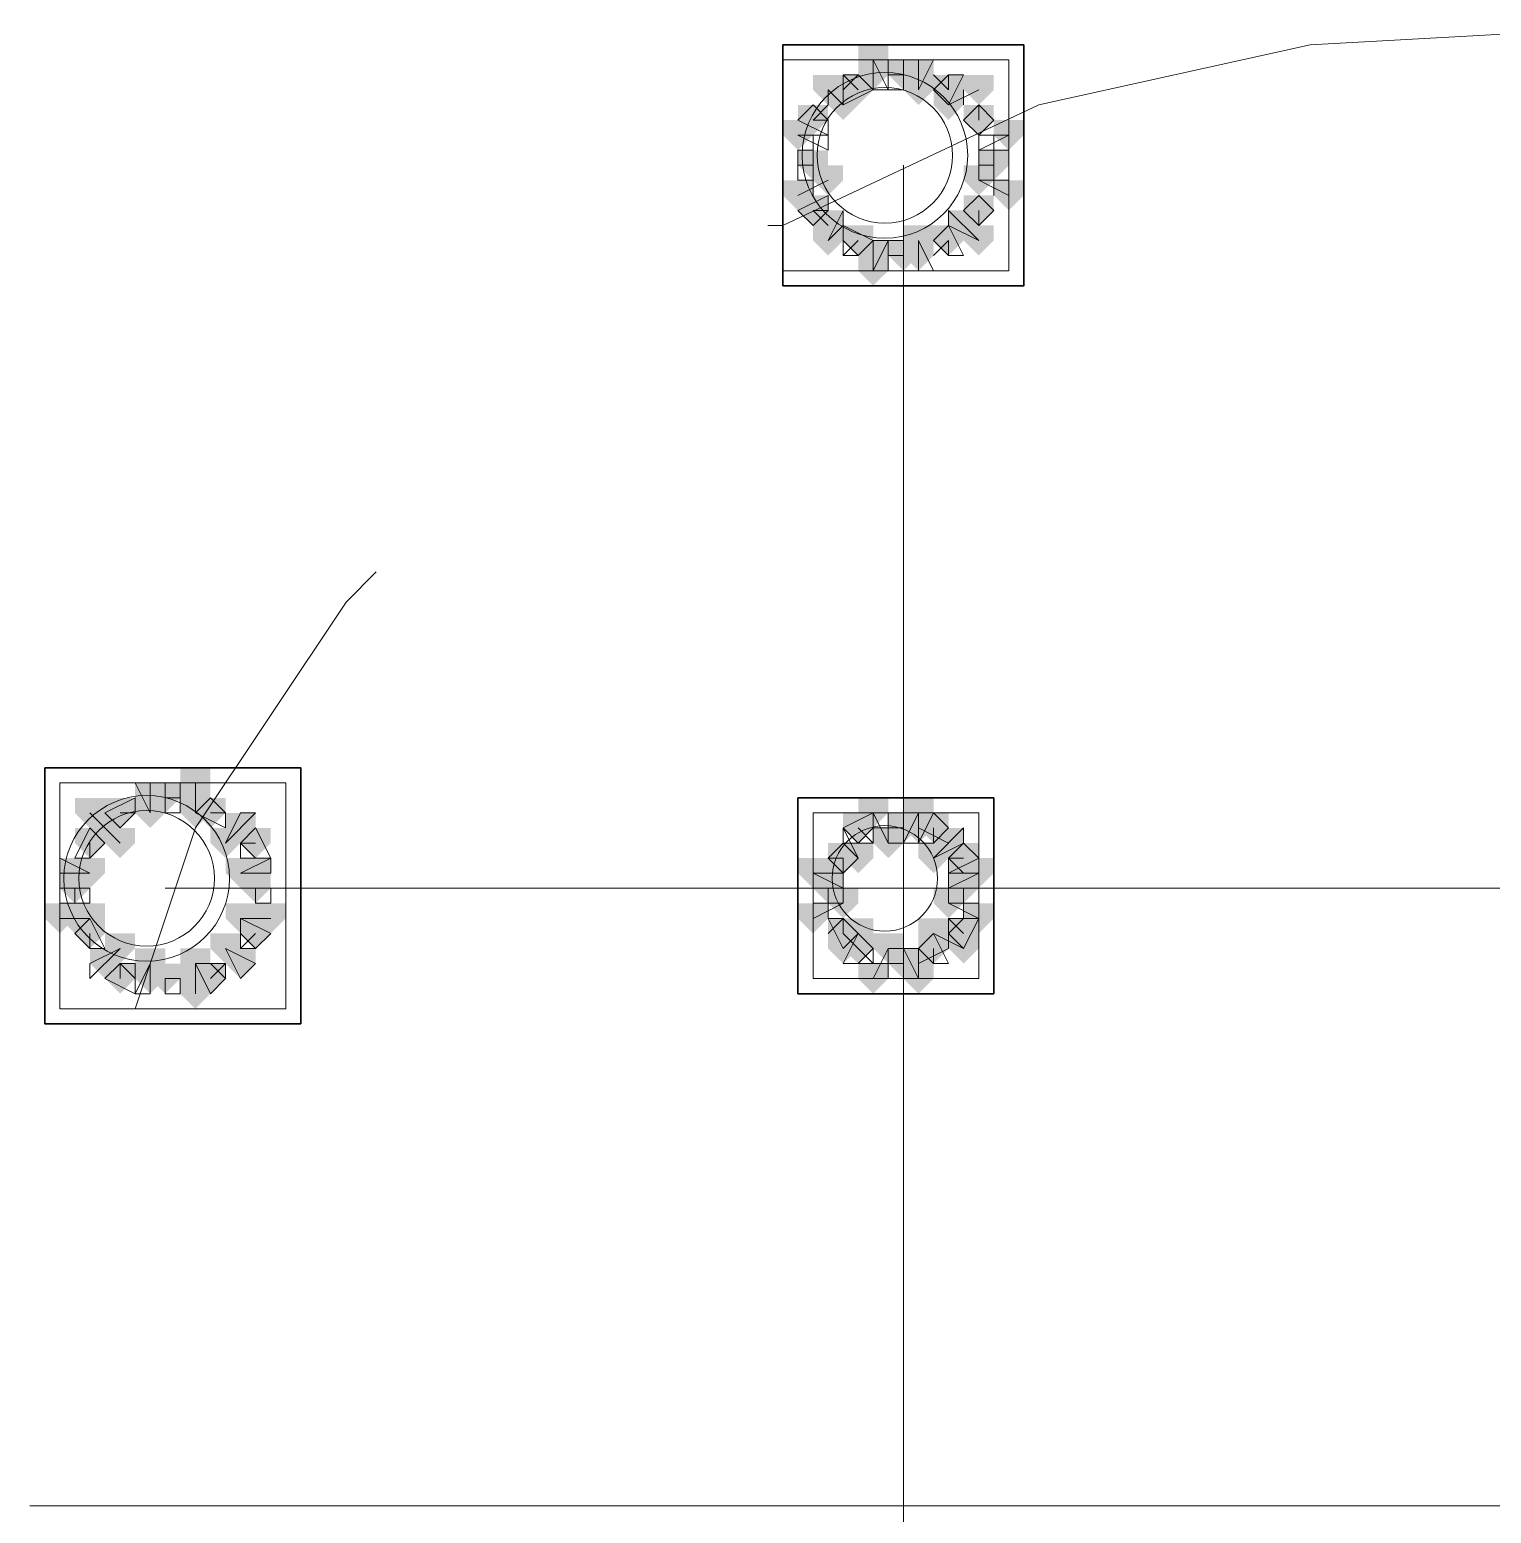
# Model space of a CAD drawing. Header units: millimetres. Extents: x 2315 to 4619, y 1334 to 1897.
# Drawn here: x 3522.01 to 3527.93, y 1541.67 to 1547.68 of the extents above; entities that cross this region are included whole.
import ezdxf

# ---------------------------------------------------------------- set-up
doc = ezdxf.new("R2010")
doc.units = ezdxf.units.MM
for name, color, linetype, true_color in [('PDF_10', 7, 'Continuous', 0x00b85c), ('PDF_AXIS', 7, 'Continuous', 0x00b85c), ('PDF_柱构件', 7, 'Continuous', 0x00b85c), ('PDF_转运站初步方案', 7, 'Continuous', 0x00b85c)]:
    doc.layers.add(name, color=color, linetype=linetype, true_color=true_color)
doc.layers.add('PDF_中心线层', color=1, linetype='Continuous')
doc.layers.add('PDF_粗实线层', color=7, linetype='Continuous')

msp = doc.modelspace()

# ---------------------------------------------------------------- hatches: boundary and pattern name
at = {"layer": 'PDF_10', "transparency": 33554559}
for points in [[(3525.5509, 1547.5601), (3525.4899, 1547.5601), (3525.4899, 1547.499), (3525.5509, 1547.4379), (3525.612, 1547.499), (3525.612, 1547.5601)], [(3525.5509, 1547.5601), (3525.4899, 1547.5601), (3525.4899, 1547.499), (3525.5509, 1547.4379), (3525.612, 1547.499), (3525.612, 1547.5601)], [(3525.3677, 1547.499), (3525.3066, 1547.499), (3525.3066, 1547.4379), (3525.3677, 1547.3768), (3525.4288, 1547.4379), (3525.4288, 1547.499)], [(3525.3677, 1547.499), (3525.3066, 1547.499), (3525.3066, 1547.4379), (3525.3677, 1547.3768), (3525.4288, 1547.4379), (3525.4288, 1547.499)], [(3525.7342, 1547.499), (3525.6731, 1547.499), (3525.6731, 1547.4379), (3525.7342, 1547.3768), (3525.7953, 1547.4379), (3525.7953, 1547.499)], [(3525.7342, 1547.499), (3525.6731, 1547.499), (3525.6731, 1547.4379), (3525.7342, 1547.3768), (3525.7953, 1547.4379), (3525.7953, 1547.499)], [(3525.1845, 1547.3768), (3525.1234, 1547.3768), (3525.1234, 1547.3157), (3525.1845, 1547.2547), (3525.2455, 1547.3157), (3525.2455, 1547.3768)], [(3525.1845, 1547.3768), (3525.1234, 1547.3768), (3525.1234, 1547.3157), (3525.1845, 1547.2547), (3525.2455, 1547.3157), (3525.2455, 1547.3768)], [(3525.8563, 1547.3768), (3525.7953, 1547.3768), (3525.7953, 1547.3157), (3525.8563, 1547.2547), (3525.9174, 1547.3157), (3525.9174, 1547.3768)], [(3525.8563, 1547.3768), (3525.7953, 1547.3768), (3525.7953, 1547.3157), (3525.8563, 1547.2547), (3525.9174, 1547.3157), (3525.9174, 1547.3768)], [(3525.8563, 1547.3768), (3525.7953, 1547.3768), (3525.7953, 1547.3157), (3525.8563, 1547.2547), (3525.9174, 1547.3157), (3525.9174, 1547.3768)], [(3525.1845, 1547.1936), (3525.1234, 1547.1936), (3525.1234, 1547.1325), (3525.1845, 1547.0714), (3525.2455, 1547.1325), (3525.2455, 1547.1936)], [(3525.1845, 1547.1936), (3525.1234, 1547.1936), (3525.1234, 1547.1325), (3525.1845, 1547.0714), (3525.2455, 1547.1325), (3525.2455, 1547.1936)], [(3525.9174, 1547.1936), (3525.8563, 1547.1936), (3525.8563, 1547.1325), (3525.9174, 1547.0714), (3525.9785, 1547.1325), (3525.9785, 1547.1936)], [(3525.9174, 1547.1936), (3525.8563, 1547.1936), (3525.8563, 1547.1325), (3525.9174, 1547.0714), (3525.9785, 1547.1325), (3525.9785, 1547.1936)], [(3525.1845, 1547.0103), (3525.1234, 1547.0103), (3525.1234, 1546.9493), (3525.1845, 1546.8882), (3525.2455, 1546.9493), (3525.2455, 1547.0103)], [(3525.1845, 1547.0103), (3525.1234, 1547.0103), (3525.1234, 1546.9493), (3525.1845, 1546.8882), (3525.2455, 1546.9493), (3525.2455, 1547.0103)], [(3525.8563, 1547.0103), (3525.7953, 1547.0103), (3525.7953, 1546.9493), (3525.8563, 1546.8882), (3525.9174, 1546.9493), (3525.9174, 1547.0103)], [(3525.8563, 1547.0103), (3525.7953, 1547.0103), (3525.7953, 1546.9493), (3525.8563, 1546.8882), (3525.9174, 1546.9493), (3525.9174, 1547.0103)], [(3525.8563, 1547.0103), (3525.7953, 1547.0103), (3525.7953, 1546.9493), (3525.8563, 1546.8882), (3525.9174, 1546.9493), (3525.9174, 1547.0103)], [(3525.3677, 1546.8882), (3525.3066, 1546.8882), (3525.3066, 1546.8271), (3525.3677, 1546.766), (3525.4288, 1546.8271), (3525.4288, 1546.8882)], [(3525.3677, 1546.8882), (3525.3066, 1546.8882), (3525.3066, 1546.8271), (3525.3677, 1546.766), (3525.4288, 1546.8271), (3525.4288, 1546.8882)], [(3525.7342, 1546.8882), (3525.6731, 1546.8882), (3525.6731, 1546.8271), (3525.7342, 1546.766), (3525.7953, 1546.8271), (3525.7953, 1546.8882)], [(3525.7342, 1546.8882), (3525.6731, 1546.8882), (3525.6731, 1546.8271), (3525.7342, 1546.766), (3525.7953, 1546.8271), (3525.7953, 1546.8882)], [(3525.5509, 1546.8271), (3525.4899, 1546.8271), (3525.4899, 1546.766), (3525.5509, 1546.7049), (3525.612, 1546.766), (3525.612, 1546.8271)], [(3525.5509, 1546.8271), (3525.4899, 1546.8271), (3525.4899, 1546.766), (3525.5509, 1546.7049), (3525.612, 1546.766), (3525.612, 1546.8271)], [(3522.558, 1544.6282), (3522.4969, 1544.6282), (3522.4969, 1544.5671), (3522.558, 1544.506), (3522.619, 1544.5671), (3522.619, 1544.6282)], [(3522.558, 1544.6282), (3522.4969, 1544.6282), (3522.4969, 1544.5671), (3522.558, 1544.506), (3522.619, 1544.5671), (3522.619, 1544.6282)], [(3522.3747, 1544.5671), (3522.3136, 1544.5671), (3522.3136, 1544.506), (3522.3747, 1544.4449), (3522.4358, 1544.506), (3522.4358, 1544.5671)], [(3522.3747, 1544.5671), (3522.3136, 1544.5671), (3522.3136, 1544.506), (3522.3747, 1544.4449), (3522.4358, 1544.506), (3522.4358, 1544.5671)], [(3522.3747, 1544.5671), (3522.3136, 1544.5671), (3522.3136, 1544.506), (3522.3747, 1544.4449), (3522.4358, 1544.506), (3522.4358, 1544.5671)], [(3522.7412, 1544.5671), (3522.6801, 1544.5671), (3522.6801, 1544.506), (3522.7412, 1544.4449), (3522.8023, 1544.506), (3522.8023, 1544.5671)], [(3522.7412, 1544.5671), (3522.6801, 1544.5671), (3522.6801, 1544.506), (3522.7412, 1544.4449), (3522.8023, 1544.506), (3522.8023, 1544.5671)], [(3525.3677, 1544.506), (3525.3066, 1544.506), (3525.3066, 1544.4449), (3525.3677, 1544.3839), (3525.4288, 1544.4449), (3525.4288, 1544.506)], [(3525.3677, 1544.506), (3525.3066, 1544.506), (3525.3066, 1544.4449), (3525.3677, 1544.3839), (3525.4288, 1544.4449), (3525.4288, 1544.506)], [(3525.5509, 1544.506), (3525.4899, 1544.506), (3525.4899, 1544.4449), (3525.5509, 1544.3839), (3525.612, 1544.4449), (3525.612, 1544.506)], [(3525.5509, 1544.506), (3525.4899, 1544.506), (3525.4899, 1544.4449), (3525.5509, 1544.3839), (3525.612, 1544.4449), (3525.612, 1544.506)], [(3525.6731, 1544.506), (3525.612, 1544.506), (3525.612, 1544.4449), (3525.6731, 1544.3839), (3525.7342, 1544.4449), (3525.7342, 1544.506)], [(3525.6731, 1544.506), (3525.612, 1544.506), (3525.612, 1544.4449), (3525.6731, 1544.3839), (3525.7342, 1544.4449), (3525.7342, 1544.506)], [(3522.2526, 1544.4449), (3522.1915, 1544.4449), (3522.1915, 1544.3839), (3522.2526, 1544.3228), (3522.3136, 1544.3839), (3522.3136, 1544.4449)], [(3522.2526, 1544.4449), (3522.1915, 1544.4449), (3522.1915, 1544.3839), (3522.2526, 1544.3228), (3522.3136, 1544.3839), (3522.3136, 1544.4449)], [(3522.2526, 1544.4449), (3522.1915, 1544.4449), (3522.1915, 1544.3839), (3522.2526, 1544.3228), (3522.3136, 1544.3839), (3522.3136, 1544.4449)], [(3522.9245, 1544.4449), (3522.8634, 1544.4449), (3522.8634, 1544.3839), (3522.9245, 1544.3228), (3522.9855, 1544.3839), (3522.9855, 1544.4449)], [(3522.9245, 1544.4449), (3522.8634, 1544.4449), (3522.8634, 1544.3839), (3522.9245, 1544.3228), (3522.9855, 1544.3839), (3522.9855, 1544.4449)], [(3525.3066, 1544.3839), (3525.2455, 1544.3839), (3525.2455, 1544.3228), (3525.3066, 1544.2617), (3525.3677, 1544.3228), (3525.3677, 1544.3839)], [(3525.3066, 1544.3839), (3525.2455, 1544.3839), (3525.2455, 1544.3228), (3525.3066, 1544.2617), (3525.3677, 1544.3228), (3525.3677, 1544.3839)], [(3525.7953, 1544.3839), (3525.7342, 1544.3839), (3525.7342, 1544.3228), (3525.7953, 1544.2617), (3525.8563, 1544.3228), (3525.8563, 1544.3839)], [(3525.7953, 1544.3839), (3525.7342, 1544.3839), (3525.7342, 1544.3228), (3525.7953, 1544.2617), (3525.8563, 1544.3228), (3525.8563, 1544.3839)], [(3522.1915, 1544.2617), (3522.1304, 1544.2617), (3522.1304, 1544.2006), (3522.1915, 1544.1395), (3522.2526, 1544.2006), (3522.2526, 1544.2617)], [(3522.1915, 1544.2617), (3522.1304, 1544.2617), (3522.1304, 1544.2006), (3522.1915, 1544.1395), (3522.2526, 1544.2006), (3522.2526, 1544.2617)], [(3522.9245, 1544.2617), (3522.8634, 1544.2617), (3522.8634, 1544.2006), (3522.9245, 1544.1395), (3522.9855, 1544.2006), (3522.9855, 1544.2617)], [(3522.9245, 1544.2617), (3522.8634, 1544.2617), (3522.8634, 1544.2006), (3522.9245, 1544.1395), (3522.9855, 1544.2006), (3522.9855, 1544.2617)], [(3525.2455, 1544.2617), (3525.1845, 1544.2617), (3525.1845, 1544.2006), (3525.2455, 1544.1395), (3525.3066, 1544.2006), (3525.3066, 1544.2617)], [(3525.2455, 1544.2617), (3525.1845, 1544.2617), (3525.1845, 1544.2006), (3525.2455, 1544.1395), (3525.3066, 1544.2006), (3525.3066, 1544.2617)], [(3525.7953, 1544.2617), (3525.7342, 1544.2617), (3525.7342, 1544.2006), (3525.7953, 1544.1395), (3525.8563, 1544.2006), (3525.8563, 1544.2617)], [(3525.7953, 1544.2617), (3525.7342, 1544.2617), (3525.7342, 1544.2006), (3525.7953, 1544.1395), (3525.8563, 1544.2006), (3525.8563, 1544.2617)], [(3522.2526, 1544.0784), (3522.1915, 1544.0784), (3522.1915, 1544.0174), (3522.2526, 1543.9563), (3522.3136, 1544.0174), (3522.3136, 1544.0784)], [(3522.2526, 1544.0784), (3522.1915, 1544.0784), (3522.1915, 1544.0174), (3522.2526, 1543.9563), (3522.3136, 1544.0174), (3522.3136, 1544.0784)], [(3522.9245, 1544.0784), (3522.8634, 1544.0784), (3522.8634, 1544.0174), (3522.9245, 1543.9563), (3522.9855, 1544.0174), (3522.9855, 1544.0784)], [(3522.9245, 1544.0784), (3522.8634, 1544.0784), (3522.8634, 1544.0174), (3522.9245, 1543.9563), (3522.9855, 1544.0174), (3522.9855, 1544.0784)], [(3525.3066, 1544.0784), (3525.2455, 1544.0784), (3525.2455, 1544.0174), (3525.3066, 1543.9563), (3525.3677, 1544.0174), (3525.3677, 1544.0784)], [(3525.3066, 1544.0784), (3525.2455, 1544.0784), (3525.2455, 1544.0174), (3525.3066, 1543.9563), (3525.3677, 1544.0174), (3525.3677, 1544.0784)], [(3525.7953, 1544.0784), (3525.7342, 1544.0784), (3525.7342, 1544.0174), (3525.7953, 1543.9563), (3525.8563, 1544.0174), (3525.8563, 1544.0784)], [(3525.7953, 1544.0784), (3525.7342, 1544.0784), (3525.7342, 1544.0174), (3525.7953, 1543.9563), (3525.8563, 1544.0174), (3525.8563, 1544.0784)], [(3525.3677, 1544.0174), (3525.3066, 1544.0174), (3525.3066, 1543.9563), (3525.3677, 1543.8952), (3525.4288, 1543.9563), (3525.4288, 1544.0174)], [(3525.3677, 1544.0174), (3525.3066, 1544.0174), (3525.3066, 1543.9563), (3525.3677, 1543.8952), (3525.4288, 1543.9563), (3525.4288, 1544.0174)], [(3525.6731, 1544.0174), (3525.612, 1544.0174), (3525.612, 1543.9563), (3525.6731, 1543.8952), (3525.7342, 1543.9563), (3525.7342, 1544.0174)], [(3525.6731, 1544.0174), (3525.612, 1544.0174), (3525.612, 1543.9563), (3525.6731, 1543.8952), (3525.7342, 1543.9563), (3525.7342, 1544.0174)], [(3525.5509, 1543.9563), (3525.4899, 1543.9563), (3525.4899, 1543.8952), (3525.5509, 1543.8341), (3525.612, 1543.8952), (3525.612, 1543.9563)], [(3525.5509, 1543.9563), (3525.4899, 1543.9563), (3525.4899, 1543.8952), (3525.5509, 1543.8341), (3525.612, 1543.8952), (3525.612, 1543.9563)], [(3522.3747, 1543.8952), (3522.3136, 1543.8952), (3522.3136, 1543.8341), (3522.3747, 1543.773), (3522.4358, 1543.8341), (3522.4358, 1543.8952)], [(3522.3747, 1543.8952), (3522.3136, 1543.8952), (3522.3136, 1543.8341), (3522.3747, 1543.773), (3522.4358, 1543.8341), (3522.4358, 1543.8952)], [(3522.558, 1543.8952), (3522.4969, 1543.8952), (3522.4969, 1543.8341), (3522.558, 1543.773), (3522.619, 1543.8341), (3522.619, 1543.8952)], [(3522.558, 1543.8952), (3522.4969, 1543.8952), (3522.4969, 1543.8341), (3522.558, 1543.773), (3522.619, 1543.8341), (3522.619, 1543.8952)], [(3522.7412, 1543.8952), (3522.6801, 1543.8952), (3522.6801, 1543.8341), (3522.7412, 1543.773), (3522.8023, 1543.8341), (3522.8023, 1543.8952)], [(3522.7412, 1543.8952), (3522.6801, 1543.8952), (3522.6801, 1543.8341), (3522.7412, 1543.773), (3522.8023, 1543.8341), (3522.8023, 1543.8952)]]:
    msp.add_hatch(color=256, dxfattribs=at).paths.add_polyline_path(points)
at = {"layer": 'PDF_柱构件', "transparency": 33554559}
for points in [[(3525.4288, 1547.6211), (3525.3677, 1547.6211), (3525.3677, 1547.5601), (3525.4288, 1547.499), (3525.4899, 1547.5601), (3525.4899, 1547.6211)], [(3525.4288, 1547.5601), (3525.3677, 1547.5601), (3525.3677, 1547.499), (3525.4288, 1547.4379), (3525.4899, 1547.499), (3525.4899, 1547.5601)], [(3525.612, 1547.5601), (3525.5509, 1547.5601), (3525.5509, 1547.499), (3525.612, 1547.4379), (3525.6731, 1547.499), (3525.6731, 1547.5601)], [(3525.2455, 1547.499), (3525.1845, 1547.499), (3525.1845, 1547.4379), (3525.2455, 1547.3768), (3525.3066, 1547.4379), (3525.3066, 1547.499)], [(3525.612, 1547.499), (3525.5509, 1547.499), (3525.5509, 1547.4379), (3525.612, 1547.3768), (3525.6731, 1547.4379), (3525.6731, 1547.499)], [(3525.8563, 1547.499), (3525.7953, 1547.499), (3525.7953, 1547.4379), (3525.8563, 1547.3768), (3525.9174, 1547.4379), (3525.9174, 1547.499)], [(3525.3066, 1547.4379), (3525.2455, 1547.4379), (3525.2455, 1547.3768), (3525.3066, 1547.3157), (3525.3677, 1547.3768), (3525.3677, 1547.4379)], [(3525.7342, 1547.4379), (3525.6731, 1547.4379), (3525.6731, 1547.3768), (3525.7342, 1547.3157), (3525.7953, 1547.3768), (3525.7953, 1547.4379)], [(3525.1234, 1547.3157), (3525.0623, 1547.3157), (3525.0623, 1547.2547), (3525.1234, 1547.1936), (3525.1845, 1547.2547), (3525.1845, 1547.3157)], [(3525.9785, 1547.3157), (3525.9174, 1547.3157), (3525.9174, 1547.2547), (3525.9785, 1547.1936), (3526.0396, 1547.2547), (3526.0396, 1547.3157)], [(3525.2455, 1547.1325), (3525.1845, 1547.1325), (3525.1845, 1547.0714), (3525.2455, 1547.0103), (3525.3066, 1547.0714), (3525.3066, 1547.1325)], [(3525.8563, 1547.1325), (3525.7953, 1547.1325), (3525.7953, 1547.0714), (3525.8563, 1547.0103), (3525.9174, 1547.0714), (3525.9174, 1547.1325)], [(3525.1234, 1547.0714), (3525.0623, 1547.0714), (3525.0623, 1547.0103), (3525.1234, 1546.9493), (3525.1845, 1547.0103), (3525.1845, 1547.0714)], [(3525.9785, 1547.0714), (3525.9174, 1547.0714), (3525.9174, 1547.0103), (3525.9785, 1546.9493), (3526.0396, 1547.0103), (3526.0396, 1547.0714)], [(3525.2455, 1546.9493), (3525.1845, 1546.9493), (3525.1845, 1546.8882), (3525.2455, 1546.8271), (3525.3066, 1546.8882), (3525.3066, 1546.9493)], [(3525.7953, 1546.9493), (3525.7342, 1546.9493), (3525.7342, 1546.8882), (3525.7953, 1546.8271), (3525.8563, 1546.8882), (3525.8563, 1546.9493)], [(3525.2455, 1546.8882), (3525.1845, 1546.8882), (3525.1845, 1546.8271), (3525.2455, 1546.766), (3525.3066, 1546.8271), (3525.3066, 1546.8882)], [(3525.612, 1546.8882), (3525.5509, 1546.8882), (3525.5509, 1546.8271), (3525.612, 1546.766), (3525.6731, 1546.8271), (3525.6731, 1546.8882)], [(3525.8563, 1546.8882), (3525.7953, 1546.8882), (3525.7953, 1546.8271), (3525.8563, 1546.766), (3525.9174, 1546.8271), (3525.9174, 1546.8882)], [(3525.4288, 1546.8271), (3525.3677, 1546.8271), (3525.3677, 1546.766), (3525.4288, 1546.7049), (3525.4899, 1546.766), (3525.4899, 1546.8271)], [(3525.612, 1546.8271), (3525.5509, 1546.8271), (3525.5509, 1546.766), (3525.612, 1546.7049), (3525.6731, 1546.766), (3525.6731, 1546.8271)], [(3525.4288, 1546.766), (3525.3677, 1546.766), (3525.3677, 1546.7049), (3525.4288, 1546.6439), (3525.4899, 1546.7049), (3525.4899, 1546.766)], [(3522.6801, 1544.6893), (3522.619, 1544.6893), (3522.619, 1544.6282), (3522.6801, 1544.5671), (3522.7412, 1544.6282), (3522.7412, 1544.6893)], [(3522.4969, 1544.6282), (3522.4358, 1544.6282), (3522.4358, 1544.5671), (3522.4969, 1544.506), (3522.558, 1544.5671), (3522.558, 1544.6282)], [(3522.6801, 1544.6282), (3522.619, 1544.6282), (3522.619, 1544.5671), (3522.6801, 1544.506), (3522.7412, 1544.5671), (3522.7412, 1544.6282)], [(3522.2526, 1544.5671), (3522.1915, 1544.5671), (3522.1915, 1544.506), (3522.2526, 1544.4449), (3522.3136, 1544.506), (3522.3136, 1544.5671)], [(3522.4969, 1544.5671), (3522.4358, 1544.5671), (3522.4358, 1544.506), (3522.4969, 1544.4449), (3522.558, 1544.506), (3522.558, 1544.5671)], [(3522.6801, 1544.5671), (3522.619, 1544.5671), (3522.619, 1544.506), (3522.6801, 1544.4449), (3522.7412, 1544.506), (3522.7412, 1544.5671)], [(3525.4288, 1544.5671), (3525.3677, 1544.5671), (3525.3677, 1544.506), (3525.4288, 1544.4449), (3525.4899, 1544.506), (3525.4899, 1544.5671)], [(3525.612, 1544.5671), (3525.5509, 1544.5671), (3525.5509, 1544.506), (3525.612, 1544.4449), (3525.6731, 1544.506), (3525.6731, 1544.5671)], [(3522.3136, 1544.506), (3522.2526, 1544.506), (3522.2526, 1544.4449), (3522.3136, 1544.3839), (3522.3747, 1544.4449), (3522.3747, 1544.506)], [(3522.8634, 1544.506), (3522.8023, 1544.506), (3522.8023, 1544.4449), (3522.8634, 1544.3839), (3522.9245, 1544.4449), (3522.9245, 1544.506)], [(3525.612, 1544.506), (3525.5509, 1544.506), (3525.5509, 1544.4449), (3525.612, 1544.3839), (3525.6731, 1544.4449), (3525.6731, 1544.506)], [(3522.3747, 1544.4449), (3522.3136, 1544.4449), (3522.3136, 1544.3839), (3522.3747, 1544.3228), (3522.4358, 1544.3839), (3522.4358, 1544.4449)], [(3522.8023, 1544.4449), (3522.7412, 1544.4449), (3522.7412, 1544.3839), (3522.8023, 1544.3228), (3522.8634, 1544.3839), (3522.8634, 1544.4449)], [(3525.4899, 1544.4449), (3525.4288, 1544.4449), (3525.4288, 1544.3839), (3525.4899, 1544.3228), (3525.5509, 1544.3839), (3525.5509, 1544.4449)], [(3525.7342, 1544.4449), (3525.6731, 1544.4449), (3525.6731, 1544.3839), (3525.7342, 1544.3228), (3525.7953, 1544.3839), (3525.7953, 1544.4449)], [(3525.3677, 1544.3839), (3525.3066, 1544.3839), (3525.3066, 1544.3228), (3525.3677, 1544.2617), (3525.4288, 1544.3228), (3525.4288, 1544.3839)], [(3525.6731, 1544.3839), (3525.612, 1544.3839), (3525.612, 1544.3228), (3525.6731, 1544.2617), (3525.7342, 1544.3228), (3525.7342, 1544.3839)], [(3522.1915, 1544.3228), (3522.1304, 1544.3228), (3522.1304, 1544.2617), (3522.1915, 1544.2006), (3522.2526, 1544.2617), (3522.2526, 1544.3228)], [(3522.2526, 1544.3228), (3522.1915, 1544.3228), (3522.1915, 1544.2617), (3522.2526, 1544.2006), (3522.3136, 1544.2617), (3522.3136, 1544.3228)], [(3522.8634, 1544.3228), (3522.8023, 1544.3228), (3522.8023, 1544.2617), (3522.8634, 1544.2006), (3522.9245, 1544.2617), (3522.9245, 1544.3228)], [(3522.9245, 1544.3228), (3522.8634, 1544.3228), (3522.8634, 1544.2617), (3522.9245, 1544.2006), (3522.9855, 1544.2617), (3522.9855, 1544.3228)], [(3525.1845, 1544.3228), (3525.1234, 1544.3228), (3525.1234, 1544.2617), (3525.1845, 1544.2006), (3525.2455, 1544.2617), (3525.2455, 1544.3228)], [(3525.2455, 1544.3228), (3525.1845, 1544.3228), (3525.1845, 1544.2617), (3525.2455, 1544.2006), (3525.3066, 1544.2617), (3525.3066, 1544.3228)], [(3525.7953, 1544.3228), (3525.7342, 1544.3228), (3525.7342, 1544.2617), (3525.7953, 1544.2006), (3525.8563, 1544.2617), (3525.8563, 1544.3228)], [(3525.8563, 1544.3228), (3525.7953, 1544.3228), (3525.7953, 1544.2617), (3525.8563, 1544.2006), (3525.9174, 1544.2617), (3525.9174, 1544.3228)], [(3525.3066, 1544.2006), (3525.2455, 1544.2006), (3525.2455, 1544.1395), (3525.3066, 1544.0784), (3525.3677, 1544.1395), (3525.3677, 1544.2006)], [(3525.7342, 1544.2006), (3525.6731, 1544.2006), (3525.6731, 1544.1395), (3525.7342, 1544.0784), (3525.7953, 1544.1395), (3525.7953, 1544.2006)], [(3522.1304, 1544.1395), (3522.0693, 1544.1395), (3522.0693, 1544.0784), (3522.1304, 1544.0174), (3522.1915, 1544.0784), (3522.1915, 1544.1395)], [(3522.1915, 1544.1395), (3522.1304, 1544.1395), (3522.1304, 1544.0784), (3522.1915, 1544.0174), (3522.2526, 1544.0784), (3522.2526, 1544.1395)], [(3522.2526, 1544.1395), (3522.1915, 1544.1395), (3522.1915, 1544.0784), (3522.2526, 1544.0174), (3522.3136, 1544.0784), (3522.3136, 1544.1395)], [(3522.8634, 1544.1395), (3522.8023, 1544.1395), (3522.8023, 1544.0784), (3522.8634, 1544.0174), (3522.9245, 1544.0784), (3522.9245, 1544.1395)], [(3522.9245, 1544.1395), (3522.8634, 1544.1395), (3522.8634, 1544.0784), (3522.9245, 1544.0174), (3522.9855, 1544.0784), (3522.9855, 1544.1395)], [(3522.9855, 1544.1395), (3522.9245, 1544.1395), (3522.9245, 1544.0784), (3522.9855, 1544.0174), (3523.0466, 1544.0784), (3523.0466, 1544.1395)], [(3525.1845, 1544.1395), (3525.1234, 1544.1395), (3525.1234, 1544.0784), (3525.1845, 1544.0174), (3525.2455, 1544.0784), (3525.2455, 1544.1395)], [(3525.8563, 1544.1395), (3525.7953, 1544.1395), (3525.7953, 1544.0784), (3525.8563, 1544.0174), (3525.9174, 1544.0784), (3525.9174, 1544.1395)], [(3525.3677, 1544.0784), (3525.3066, 1544.0784), (3525.3066, 1544.0174), (3525.3677, 1543.9563), (3525.4288, 1544.0174), (3525.4288, 1544.0784)], [(3525.6731, 1544.0784), (3525.612, 1544.0784), (3525.612, 1544.0174), (3525.6731, 1543.9563), (3525.7342, 1544.0174), (3525.7342, 1544.0784)], [(3522.3747, 1544.0174), (3522.3136, 1544.0174), (3522.3136, 1543.9563), (3522.3747, 1543.8952), (3522.4358, 1543.9563), (3522.4358, 1544.0174)], [(3522.8023, 1544.0174), (3522.7412, 1544.0174), (3522.7412, 1543.9563), (3522.8023, 1543.8952), (3522.8634, 1543.9563), (3522.8634, 1544.0174)], [(3525.3066, 1544.0174), (3525.2455, 1544.0174), (3525.2455, 1543.9563), (3525.3066, 1543.8952), (3525.3677, 1543.9563), (3525.3677, 1544.0174)], [(3525.4899, 1544.0174), (3525.4288, 1544.0174), (3525.4288, 1543.9563), (3525.4899, 1543.8952), (3525.5509, 1543.9563), (3525.5509, 1544.0174)], [(3525.7953, 1544.0174), (3525.7342, 1544.0174), (3525.7342, 1543.9563), (3525.7953, 1543.8952), (3525.8563, 1543.9563), (3525.8563, 1544.0174)], [(3522.3136, 1543.9563), (3522.2526, 1543.9563), (3522.2526, 1543.8952), (3522.3136, 1543.8341), (3522.3747, 1543.8952), (3522.3747, 1543.9563)], [(3522.4969, 1543.9563), (3522.4358, 1543.9563), (3522.4358, 1543.8952), (3522.4969, 1543.8341), (3522.558, 1543.8952), (3522.558, 1543.9563)], [(3522.6801, 1543.9563), (3522.619, 1543.9563), (3522.619, 1543.8952), (3522.6801, 1543.8341), (3522.7412, 1543.8952), (3522.7412, 1543.9563)], [(3522.8634, 1543.9563), (3522.8023, 1543.9563), (3522.8023, 1543.8952), (3522.8634, 1543.8341), (3522.9245, 1543.8952), (3522.9245, 1543.9563)], [(3525.612, 1543.9563), (3525.5509, 1543.9563), (3525.5509, 1543.8952), (3525.612, 1543.8341), (3525.6731, 1543.8952), (3525.6731, 1543.9563)], [(3522.4969, 1543.8952), (3522.4358, 1543.8952), (3522.4358, 1543.8341), (3522.4969, 1543.773), (3522.558, 1543.8341), (3522.558, 1543.8952)], [(3522.6801, 1543.8952), (3522.619, 1543.8952), (3522.619, 1543.8341), (3522.6801, 1543.773), (3522.7412, 1543.8341), (3522.7412, 1543.8952)], [(3525.4288, 1543.8952), (3525.3677, 1543.8952), (3525.3677, 1543.8341), (3525.4288, 1543.773), (3525.4899, 1543.8341), (3525.4899, 1543.8952)], [(3525.612, 1543.8952), (3525.5509, 1543.8952), (3525.5509, 1543.8341), (3525.612, 1543.773), (3525.6731, 1543.8341), (3525.6731, 1543.8952)], [(3522.6801, 1543.8341), (3522.619, 1543.8341), (3522.619, 1543.773), (3522.6801, 1543.712), (3522.7412, 1543.773), (3522.7412, 1543.8341)]]:
    msp.add_hatch(color=256, dxfattribs=at).paths.add_polyline_path(points)
at = {"layer": 'PDF_转运站初步方案', "transparency": 33554559}
for points in [[(3525.5509, 1547.5601), (3525.4899, 1547.5601), (3525.4899, 1547.499), (3525.5509, 1547.4379), (3525.612, 1547.499), (3525.612, 1547.5601)], [(3525.5509, 1547.5601), (3525.4899, 1547.5601), (3525.4899, 1547.499), (3525.5509, 1547.4379), (3525.612, 1547.499), (3525.612, 1547.5601)], [(3525.3677, 1547.499), (3525.3066, 1547.499), (3525.3066, 1547.4379), (3525.3677, 1547.3768), (3525.4288, 1547.4379), (3525.4288, 1547.499)], [(3525.3677, 1547.499), (3525.3066, 1547.499), (3525.3066, 1547.4379), (3525.3677, 1547.3768), (3525.4288, 1547.4379), (3525.4288, 1547.499)], [(3525.7342, 1547.499), (3525.6731, 1547.499), (3525.6731, 1547.4379), (3525.7342, 1547.3768), (3525.7953, 1547.4379), (3525.7953, 1547.499)], [(3525.7342, 1547.499), (3525.6731, 1547.499), (3525.6731, 1547.4379), (3525.7342, 1547.3768), (3525.7953, 1547.4379), (3525.7953, 1547.499)], [(3525.1845, 1547.3768), (3525.1234, 1547.3768), (3525.1234, 1547.3157), (3525.1845, 1547.2547), (3525.2455, 1547.3157), (3525.2455, 1547.3768)], [(3525.1845, 1547.3768), (3525.1234, 1547.3768), (3525.1234, 1547.3157), (3525.1845, 1547.2547), (3525.2455, 1547.3157), (3525.2455, 1547.3768)], [(3525.8563, 1547.3768), (3525.7953, 1547.3768), (3525.7953, 1547.3157), (3525.8563, 1547.2547), (3525.9174, 1547.3157), (3525.9174, 1547.3768)], [(3525.8563, 1547.3768), (3525.7953, 1547.3768), (3525.7953, 1547.3157), (3525.8563, 1547.2547), (3525.9174, 1547.3157), (3525.9174, 1547.3768)], [(3525.1845, 1547.1936), (3525.1234, 1547.1936), (3525.1234, 1547.1325), (3525.1845, 1547.0714), (3525.2455, 1547.1325), (3525.2455, 1547.1936)], [(3525.1845, 1547.1936), (3525.1234, 1547.1936), (3525.1234, 1547.1325), (3525.1845, 1547.0714), (3525.2455, 1547.1325), (3525.2455, 1547.1936)], [(3525.9174, 1547.1936), (3525.8563, 1547.1936), (3525.8563, 1547.1325), (3525.9174, 1547.0714), (3525.9785, 1547.1325), (3525.9785, 1547.1936)], [(3525.9174, 1547.1936), (3525.8563, 1547.1936), (3525.8563, 1547.1325), (3525.9174, 1547.0714), (3525.9785, 1547.1325), (3525.9785, 1547.1936)], [(3525.1845, 1547.0103), (3525.1234, 1547.0103), (3525.1234, 1546.9493), (3525.1845, 1546.8882), (3525.2455, 1546.9493), (3525.2455, 1547.0103)], [(3525.1845, 1547.0103), (3525.1234, 1547.0103), (3525.1234, 1546.9493), (3525.1845, 1546.8882), (3525.2455, 1546.9493), (3525.2455, 1547.0103)], [(3525.8563, 1547.0103), (3525.7953, 1547.0103), (3525.7953, 1546.9493), (3525.8563, 1546.8882), (3525.9174, 1546.9493), (3525.9174, 1547.0103)], [(3525.8563, 1547.0103), (3525.7953, 1547.0103), (3525.7953, 1546.9493), (3525.8563, 1546.8882), (3525.9174, 1546.9493), (3525.9174, 1547.0103)], [(3525.3677, 1546.8882), (3525.3066, 1546.8882), (3525.3066, 1546.8271), (3525.3677, 1546.766), (3525.4288, 1546.8271), (3525.4288, 1546.8882)], [(3525.3677, 1546.8882), (3525.3066, 1546.8882), (3525.3066, 1546.8271), (3525.3677, 1546.766), (3525.4288, 1546.8271), (3525.4288, 1546.8882)], [(3525.7342, 1546.8882), (3525.6731, 1546.8882), (3525.6731, 1546.8271), (3525.7342, 1546.766), (3525.7953, 1546.8271), (3525.7953, 1546.8882)], [(3525.7342, 1546.8882), (3525.6731, 1546.8882), (3525.6731, 1546.8271), (3525.7342, 1546.766), (3525.7953, 1546.8271), (3525.7953, 1546.8882)], [(3525.5509, 1546.8271), (3525.4899, 1546.8271), (3525.4899, 1546.766), (3525.5509, 1546.7049), (3525.612, 1546.766), (3525.612, 1546.8271)], [(3525.5509, 1546.8271), (3525.4899, 1546.8271), (3525.4899, 1546.766), (3525.5509, 1546.7049), (3525.612, 1546.766), (3525.612, 1546.8271)], [(3522.558, 1544.6282), (3522.4969, 1544.6282), (3522.4969, 1544.5671), (3522.558, 1544.506), (3522.619, 1544.5671), (3522.619, 1544.6282)], [(3522.558, 1544.6282), (3522.4969, 1544.6282), (3522.4969, 1544.5671), (3522.558, 1544.506), (3522.619, 1544.5671), (3522.619, 1544.6282)], [(3522.3747, 1544.5671), (3522.3136, 1544.5671), (3522.3136, 1544.506), (3522.3747, 1544.4449), (3522.4358, 1544.506), (3522.4358, 1544.5671)], [(3522.3747, 1544.5671), (3522.3136, 1544.5671), (3522.3136, 1544.506), (3522.3747, 1544.4449), (3522.4358, 1544.506), (3522.4358, 1544.5671)], [(3522.7412, 1544.5671), (3522.6801, 1544.5671), (3522.6801, 1544.506), (3522.7412, 1544.4449), (3522.8023, 1544.506), (3522.8023, 1544.5671)], [(3522.7412, 1544.5671), (3522.6801, 1544.5671), (3522.6801, 1544.506), (3522.7412, 1544.4449), (3522.8023, 1544.506), (3522.8023, 1544.5671)], [(3525.3677, 1544.506), (3525.3066, 1544.506), (3525.3066, 1544.4449), (3525.3677, 1544.3839), (3525.4288, 1544.4449), (3525.4288, 1544.506)], [(3525.3677, 1544.506), (3525.3066, 1544.506), (3525.3066, 1544.4449), (3525.3677, 1544.3839), (3525.4288, 1544.4449), (3525.4288, 1544.506)], [(3525.5509, 1544.506), (3525.4899, 1544.506), (3525.4899, 1544.4449), (3525.5509, 1544.3839), (3525.612, 1544.4449), (3525.612, 1544.506)], [(3525.5509, 1544.506), (3525.4899, 1544.506), (3525.4899, 1544.4449), (3525.5509, 1544.3839), (3525.612, 1544.4449), (3525.612, 1544.506)], [(3525.6731, 1544.506), (3525.612, 1544.506), (3525.612, 1544.4449), (3525.6731, 1544.3839), (3525.7342, 1544.4449), (3525.7342, 1544.506)], [(3525.6731, 1544.506), (3525.612, 1544.506), (3525.612, 1544.4449), (3525.6731, 1544.3839), (3525.7342, 1544.4449), (3525.7342, 1544.506)], [(3522.2526, 1544.4449), (3522.1915, 1544.4449), (3522.1915, 1544.3839), (3522.2526, 1544.3228), (3522.3136, 1544.3839), (3522.3136, 1544.4449)], [(3522.2526, 1544.4449), (3522.1915, 1544.4449), (3522.1915, 1544.3839), (3522.2526, 1544.3228), (3522.3136, 1544.3839), (3522.3136, 1544.4449)], [(3522.9245, 1544.4449), (3522.8634, 1544.4449), (3522.8634, 1544.3839), (3522.9245, 1544.3228), (3522.9855, 1544.3839), (3522.9855, 1544.4449)], [(3522.9245, 1544.4449), (3522.8634, 1544.4449), (3522.8634, 1544.3839), (3522.9245, 1544.3228), (3522.9855, 1544.3839), (3522.9855, 1544.4449)], [(3525.3066, 1544.3839), (3525.2455, 1544.3839), (3525.2455, 1544.3228), (3525.3066, 1544.2617), (3525.3677, 1544.3228), (3525.3677, 1544.3839)], [(3525.3066, 1544.3839), (3525.2455, 1544.3839), (3525.2455, 1544.3228), (3525.3066, 1544.2617), (3525.3677, 1544.3228), (3525.3677, 1544.3839)], [(3525.7953, 1544.3839), (3525.7342, 1544.3839), (3525.7342, 1544.3228), (3525.7953, 1544.2617), (3525.8563, 1544.3228), (3525.8563, 1544.3839)], [(3525.7953, 1544.3839), (3525.7342, 1544.3839), (3525.7342, 1544.3228), (3525.7953, 1544.2617), (3525.8563, 1544.3228), (3525.8563, 1544.3839)], [(3522.1915, 1544.2617), (3522.1304, 1544.2617), (3522.1304, 1544.2006), (3522.1915, 1544.1395), (3522.2526, 1544.2006), (3522.2526, 1544.2617)], [(3522.1915, 1544.2617), (3522.1304, 1544.2617), (3522.1304, 1544.2006), (3522.1915, 1544.1395), (3522.2526, 1544.2006), (3522.2526, 1544.2617)], [(3522.9245, 1544.2617), (3522.8634, 1544.2617), (3522.8634, 1544.2006), (3522.9245, 1544.1395), (3522.9855, 1544.2006), (3522.9855, 1544.2617)], [(3522.9245, 1544.2617), (3522.8634, 1544.2617), (3522.8634, 1544.2006), (3522.9245, 1544.1395), (3522.9855, 1544.2006), (3522.9855, 1544.2617)], [(3525.2455, 1544.2617), (3525.1845, 1544.2617), (3525.1845, 1544.2006), (3525.2455, 1544.1395), (3525.3066, 1544.2006), (3525.3066, 1544.2617)], [(3525.2455, 1544.2617), (3525.1845, 1544.2617), (3525.1845, 1544.2006), (3525.2455, 1544.1395), (3525.3066, 1544.2006), (3525.3066, 1544.2617)], [(3525.7953, 1544.2617), (3525.7342, 1544.2617), (3525.7342, 1544.2006), (3525.7953, 1544.1395), (3525.8563, 1544.2006), (3525.8563, 1544.2617)], [(3525.7953, 1544.2617), (3525.7342, 1544.2617), (3525.7342, 1544.2006), (3525.7953, 1544.1395), (3525.8563, 1544.2006), (3525.8563, 1544.2617)], [(3522.2526, 1544.0784), (3522.1915, 1544.0784), (3522.1915, 1544.0174), (3522.2526, 1543.9563), (3522.3136, 1544.0174), (3522.3136, 1544.0784)], [(3522.2526, 1544.0784), (3522.1915, 1544.0784), (3522.1915, 1544.0174), (3522.2526, 1543.9563), (3522.3136, 1544.0174), (3522.3136, 1544.0784)], [(3522.9245, 1544.0784), (3522.8634, 1544.0784), (3522.8634, 1544.0174), (3522.9245, 1543.9563), (3522.9855, 1544.0174), (3522.9855, 1544.0784)], [(3522.9245, 1544.0784), (3522.8634, 1544.0784), (3522.8634, 1544.0174), (3522.9245, 1543.9563), (3522.9855, 1544.0174), (3522.9855, 1544.0784)], [(3525.3066, 1544.0784), (3525.2455, 1544.0784), (3525.2455, 1544.0174), (3525.3066, 1543.9563), (3525.3677, 1544.0174), (3525.3677, 1544.0784)], [(3525.3066, 1544.0784), (3525.2455, 1544.0784), (3525.2455, 1544.0174), (3525.3066, 1543.9563), (3525.3677, 1544.0174), (3525.3677, 1544.0784)], [(3525.7953, 1544.0784), (3525.7342, 1544.0784), (3525.7342, 1544.0174), (3525.7953, 1543.9563), (3525.8563, 1544.0174), (3525.8563, 1544.0784)], [(3525.7953, 1544.0784), (3525.7342, 1544.0784), (3525.7342, 1544.0174), (3525.7953, 1543.9563), (3525.8563, 1544.0174), (3525.8563, 1544.0784)], [(3525.3677, 1544.0174), (3525.3066, 1544.0174), (3525.3066, 1543.9563), (3525.3677, 1543.8952), (3525.4288, 1543.9563), (3525.4288, 1544.0174)], [(3525.3677, 1544.0174), (3525.3066, 1544.0174), (3525.3066, 1543.9563), (3525.3677, 1543.8952), (3525.4288, 1543.9563), (3525.4288, 1544.0174)], [(3525.6731, 1544.0174), (3525.612, 1544.0174), (3525.612, 1543.9563), (3525.6731, 1543.8952), (3525.7342, 1543.9563), (3525.7342, 1544.0174)], [(3525.6731, 1544.0174), (3525.612, 1544.0174), (3525.612, 1543.9563), (3525.6731, 1543.8952), (3525.7342, 1543.9563), (3525.7342, 1544.0174)], [(3525.5509, 1543.9563), (3525.4899, 1543.9563), (3525.4899, 1543.8952), (3525.5509, 1543.8341), (3525.612, 1543.8952), (3525.612, 1543.9563)], [(3525.5509, 1543.9563), (3525.4899, 1543.9563), (3525.4899, 1543.8952), (3525.5509, 1543.8341), (3525.612, 1543.8952), (3525.612, 1543.9563)], [(3522.3747, 1543.8952), (3522.3136, 1543.8952), (3522.3136, 1543.8341), (3522.3747, 1543.773), (3522.4358, 1543.8341), (3522.4358, 1543.8952)], [(3522.3747, 1543.8952), (3522.3136, 1543.8952), (3522.3136, 1543.8341), (3522.3747, 1543.773), (3522.4358, 1543.8341), (3522.4358, 1543.8952)], [(3522.558, 1543.8952), (3522.4969, 1543.8952), (3522.4969, 1543.8341), (3522.558, 1543.773), (3522.619, 1543.8341), (3522.619, 1543.8952)], [(3522.558, 1543.8952), (3522.4969, 1543.8952), (3522.4969, 1543.8341), (3522.558, 1543.773), (3522.619, 1543.8341), (3522.619, 1543.8952)], [(3522.7412, 1543.8952), (3522.6801, 1543.8952), (3522.6801, 1543.8341), (3522.7412, 1543.773), (3522.8023, 1543.8341), (3522.8023, 1543.8952)], [(3522.7412, 1543.8952), (3522.6801, 1543.8952), (3522.6801, 1543.8341), (3522.7412, 1543.773), (3522.8023, 1543.8341), (3522.8023, 1543.8952)]]:
    msp.add_hatch(color=256, dxfattribs=at).paths.add_polyline_path(points)

# ---------------------------------------------------------------- linework, layer by layer
at = {"layer": 'PDF_10', "lineweight": 18}
for points in [[(3525.5509, 1547.5601), (3525.5509, 1547.499), (3525.4899, 1547.499)], [(3525.3677, 1547.499), (3525.3066, 1547.4379)], [(3525.3677, 1547.4379), (3525.3066, 1547.499)], [(3525.7342, 1547.499), (3525.7342, 1547.4379), (3525.6731, 1547.499)], [(3525.2455, 1547.3768), (3525.1845, 1547.3157), (3525.2455, 1547.3157)], [(3525.8563, 1547.3157), (3525.8563, 1547.3768)], [(3525.1845, 1547.1936), (3525.1845, 1547.0714)], [(3525.9174, 1547.0714), (3525.9174, 1547.1936)], [(3525.1845, 1547.1325), (3525.1234, 1547.1325)], [(3525.8563, 1547.1325), (3525.9174, 1547.1325)], [(3525.2455, 1546.9493), (3525.1845, 1546.9493), (3525.2455, 1546.8882)], [(3525.8563, 1546.8882), (3525.8563, 1546.9493)], [(3525.3066, 1546.8271), (3525.3677, 1546.766)], [(3525.3677, 1546.8271), (3525.3066, 1546.766)], [(3525.6731, 1546.766), (3525.7342, 1546.8271), (3525.7342, 1546.766)], [(3525.4899, 1546.766), (3525.5509, 1546.766), (3525.5509, 1546.7049)], [(3522.558, 1544.506), (3522.558, 1544.5671), (3522.619, 1544.5671)], [(3522.3747, 1544.506), (3522.4358, 1544.506)], [(3522.8023, 1544.506), (3522.7412, 1544.506), (3522.8023, 1544.506)], [(3525.4899, 1544.4449), (3525.5509, 1544.4449), (3525.5509, 1544.506)], [(3525.3677, 1544.3839), (3525.4288, 1544.4449)], [(3525.4288, 1544.3839), (3525.3677, 1544.4449)], [(3525.612, 1544.4449), (3525.7342, 1544.3839)], [(3525.6731, 1544.3839), (3525.6731, 1544.4449)], [(3522.2526, 1544.3228), (3522.2526, 1544.3839)], [(3522.9245, 1544.3839), (3522.8634, 1544.3839), (3522.9245, 1544.3228)], [(3525.3066, 1544.2617), (3525.3066, 1544.3228), (3525.2455, 1544.3228)], [(3525.7953, 1544.3228), (3525.7342, 1544.3228), (3525.7953, 1544.2617)], [(3522.1915, 1544.1395), (3522.1915, 1544.2006), (3522.2526, 1544.2006)], [(3522.9855, 1544.2006), (3522.9245, 1544.2006), (3522.9245, 1544.1395)], [(3525.2455, 1544.1395), (3525.2455, 1544.2006), (3525.3066, 1544.2006)], [(3525.8563, 1544.2006), (3525.7953, 1544.2006), (3525.7953, 1544.1395)], [(3525.3066, 1544.0174), (3525.3066, 1544.0784), (3525.2455, 1544.0174)], [(3525.7953, 1544.0784), (3525.7342, 1544.0174)], [(3525.7342, 1544.0784), (3525.7953, 1544.0174)], [(3522.2526, 1543.9563), (3522.2526, 1544.0174), (3522.2526, 1543.9563)], [(3522.9245, 1544.0174), (3522.8634, 1543.9563)], [(3522.8634, 1544.0174), (3522.9245, 1543.9563)], [(3525.4288, 1543.8952), (3525.3677, 1543.9563)], [(3525.4288, 1543.9563), (3525.3677, 1543.8952)], [(3525.5509, 1543.9563), (3525.5509, 1543.8952), (3525.4899, 1543.8952)], [(3525.7342, 1543.9563), (3525.612, 1543.8952)], [(3525.6731, 1543.9563), (3525.6731, 1543.8952)], [(3522.4358, 1543.8341), (3522.3747, 1543.8952), (3522.3747, 1543.8341)], [(3522.8023, 1543.8952), (3522.7412, 1543.8341)], [(3522.7412, 1543.8952), (3522.8023, 1543.8341)], [(3522.619, 1543.8341), (3522.558, 1543.8341), (3522.558, 1543.773)]]:
    msp.add_lwpolyline(points, dxfattribs=at)
at = {"layer": 'PDF_AXIS', "lineweight": 18}
for points in [[(3525.9785, 1547.5601), (3525.9785, 1546.7049), (3525.0623, 1546.7049), (3525.0623, 1547.5601)], [(3522.1304, 1544.6282), (3522.1304, 1543.712), (3523.0466, 1543.712), (3523.0466, 1544.6282)], [(3525.1845, 1544.506), (3525.1845, 1543.8341), (3525.8563, 1543.8341), (3525.8563, 1544.506)]]:
    msp.add_lwpolyline(points, close=True, dxfattribs=at)
at = {"layer": 'PDF_中心线层', "color": 112, "lineweight": 18, "true_color": 0x00b85c}
for points in [[(3534.0412, 1541.6963), (3533.9191, 1542.7957), (3533.6136, 1543.8952), (3533.0639, 1544.9336), (3532.392, 1545.8498), (3531.5369, 1546.5828), (3530.4985, 1547.1325), (3529.4601, 1547.499), (3528.2996, 1547.6822), (3527.2001, 1547.6211), (3526.1007, 1547.3768), (3525.0623, 1546.8882), (3525.0012, 1546.8882)], [(3525.5509, 1547.1325), (3525.5509, 1536.199)], [(3523.4131, 1545.4833), (3523.2909, 1545.3611), (3522.6801, 1544.4449), (3522.4358, 1543.712)], [(3522.558, 1544.2006), (3533.4915, 1544.2006)], [(3534.0412, 1541.6963), (3522.0082, 1541.6963), (3534.0412, 1541.6963)]]:
    msp.add_lwpolyline(points, dxfattribs=at)
at = {"layer": 'PDF_柱构件', "lineweight": 18}
for points in [[(3525.4288, 1547.5601), (3525.4899, 1547.4379), (3525.4288, 1547.4379)], [(3525.5509, 1547.4379), (3525.4899, 1547.4379), (3525.4899, 1547.5601), (3525.5509, 1547.5601)], [(3525.6731, 1547.5601), (3525.612, 1547.4379), (3525.612, 1547.5601)], [(3525.4288, 1547.4379), (3525.3066, 1547.3768), (3525.3066, 1547.499), (3525.3677, 1547.499)], [(3525.7342, 1547.3768), (3525.6731, 1547.4379), (3525.7342, 1547.499), (3525.7953, 1547.499)], [(3525.2455, 1547.4379), (3525.3066, 1547.3768)], [(3525.8563, 1547.4379), (3525.7342, 1547.3768)], [(3525.2455, 1547.3157), (3525.2455, 1547.2547), (3525.1234, 1547.3157), (3525.1845, 1547.3768)], [(3525.8563, 1547.2547), (3525.7953, 1547.3157), (3525.8563, 1547.3768), (3525.9174, 1547.3157)], [(3525.1234, 1547.2547), (3525.2455, 1547.2547), (3525.2455, 1547.1936)], [(3525.9785, 1547.2547), (3525.8563, 1547.1936), (3525.8563, 1547.2547)], [(3525.1845, 1547.1936), (3525.1845, 1547.0714), (3525.1234, 1547.0714), (3525.1234, 1547.1936)], [(3525.8563, 1547.0714), (3525.8563, 1547.1936), (3525.9785, 1547.1936), (3525.9785, 1547.0714)], [(3525.1234, 1547.0103), (3525.2455, 1547.0714)], [(3525.9785, 1547.0103), (3525.8563, 1547.0714)], [(3525.2455, 1547.0103), (3525.2455, 1546.9493), (3525.1845, 1546.8882), (3525.1234, 1546.9493)], [(3525.7953, 1546.9493), (3525.8563, 1547.0103), (3525.9174, 1546.9493), (3525.8563, 1546.8882)], [(3525.2455, 1546.8271), (3525.3066, 1546.9493), (3525.3066, 1546.8882)], [(3525.8563, 1546.8271), (3525.7342, 1546.8882), (3525.7342, 1546.9493)], [(3525.3066, 1546.8882), (3525.4288, 1546.8271), (3525.3677, 1546.766), (3525.3066, 1546.766)], [(3525.6731, 1546.8271), (3525.7342, 1546.8882), (3525.7953, 1546.766), (3525.7342, 1546.766)], [(3525.4288, 1546.7049), (3525.4288, 1546.8271), (3525.4899, 1546.8271)], [(3525.4899, 1546.8271), (3525.5509, 1546.8271), (3525.5509, 1546.7049), (3525.4899, 1546.7049)], [(3525.612, 1546.7049), (3525.612, 1546.8271), (3525.6731, 1546.7049)], [(3522.4358, 1544.6282), (3522.4969, 1544.506), (3522.4969, 1544.6282)], [(3522.558, 1544.506), (3522.619, 1544.506), (3522.619, 1544.6282), (3522.558, 1544.6282)], [(3522.6801, 1544.6282), (3522.6801, 1544.506)], [(3522.3747, 1544.4449), (3522.4358, 1544.506), (3522.4358, 1544.5671), (3522.3136, 1544.506)], [(3522.6801, 1544.506), (3522.8023, 1544.4449), (3522.8023, 1544.506), (3522.7412, 1544.5671)], [(3522.2526, 1544.506), (3522.3747, 1544.3839)], [(3522.8634, 1544.506), (3522.8023, 1544.3839), (3522.9245, 1544.506)], [(3525.3677, 1544.3839), (3525.4288, 1544.3839), (3525.4288, 1544.506), (3525.3066, 1544.4449)], [(3525.4288, 1544.506), (3525.4899, 1544.3839)], [(3525.4899, 1544.3839), (3525.5509, 1544.3839), (3525.5509, 1544.506), (3525.4899, 1544.506)], [(3525.612, 1544.506), (3525.5509, 1544.3839), (3525.612, 1544.3839)], [(3525.612, 1544.3839), (3525.6731, 1544.3839), (3525.7342, 1544.4449), (3525.6731, 1544.506)], [(3522.2526, 1544.3228), (3522.3136, 1544.3839), (3522.2526, 1544.4449), (3522.1915, 1544.3228)], [(3522.8634, 1544.3839), (3522.8634, 1544.3228), (3522.9855, 1544.3228), (3522.9245, 1544.4449)], [(3525.7953, 1544.4449), (3525.6731, 1544.3228), (3525.7953, 1544.3839)], [(3525.3066, 1544.2617), (3525.3677, 1544.3228), (3525.3066, 1544.3839), (3525.2455, 1544.3228)], [(3525.7342, 1544.3228), (3525.7342, 1544.2617), (3525.8563, 1544.3228), (3525.7953, 1544.3839)], [(3522.1304, 1544.2617), (3522.2526, 1544.2617), (3522.1304, 1544.3228)], [(3522.9855, 1544.3228), (3522.8634, 1544.2617), (3522.9855, 1544.2617)], [(3525.1845, 1544.2617), (3525.3066, 1544.2006), (3525.3066, 1544.2617)], [(3525.8563, 1544.2617), (3525.7342, 1544.2617), (3525.7342, 1544.2006)], [(3522.2526, 1544.1395), (3522.2526, 1544.2006), (3522.1304, 1544.2006), (3522.1304, 1544.1395)], [(3522.9245, 1544.2006), (3522.9245, 1544.1395), (3522.9855, 1544.1395), (3522.9855, 1544.2006)], [(3525.3066, 1544.1395), (3525.3066, 1544.2006), (3525.1845, 1544.2006), (3525.1845, 1544.1395)], [(3525.7342, 1544.2006), (3525.7342, 1544.1395), (3525.8563, 1544.1395), (3525.8563, 1544.2006)], [(3525.1845, 1544.0784), (3525.3066, 1544.1395)], [(3525.8563, 1544.0784), (3525.7342, 1544.1395)], [(3522.1304, 1544.0784), (3522.2526, 1544.0784)], [(3522.3136, 1543.9563), (3522.2526, 1544.0784), (3522.1915, 1544.0174), (3522.2526, 1543.9563)], [(3522.9855, 1544.0784), (3522.8634, 1544.0784)], [(3522.8634, 1544.0784), (3522.8634, 1543.9563), (3522.9245, 1543.9563), (3522.9855, 1544.0174)], [(3525.3677, 1544.0174), (3525.3066, 1544.0784), (3525.2455, 1544.0784), (3525.3066, 1543.9563)], [(3525.7342, 1544.0784), (3525.7342, 1544.0174), (3525.7953, 1543.9563), (3525.8563, 1544.0784)], [(3525.3066, 1543.9563), (3525.3677, 1544.0174)], [(3525.4288, 1543.9563), (3525.3677, 1544.0174), (3525.3066, 1543.8952), (3525.4288, 1543.8952)], [(3525.6731, 1544.0174), (3525.612, 1543.9563), (3525.6731, 1543.8952), (3525.7342, 1543.8952)], [(3525.7953, 1543.9563), (3525.6731, 1544.0174)], [(3522.2526, 1543.8341), (3522.3747, 1543.9563), (3522.2526, 1543.8952)], [(3522.9245, 1543.8952), (3522.8023, 1543.9563), (3522.8634, 1543.8341)], [(3525.4288, 1543.8341), (3525.4899, 1543.9563)], [(3525.5509, 1543.9563), (3525.4899, 1543.9563), (3525.4899, 1543.8341), (3525.5509, 1543.8341)], [(3525.612, 1543.8341), (3525.612, 1543.9563), (3525.5509, 1543.9563)], [(3522.4358, 1543.8952), (3522.3747, 1543.8952), (3522.3136, 1543.8341), (3522.4358, 1543.773)], [(3522.4969, 1543.773), (3522.4969, 1543.8952), (3522.4358, 1543.773)], [(3522.6801, 1543.773), (3522.6801, 1543.8952)], [(3522.8023, 1543.8952), (3522.6801, 1543.8952), (3522.7412, 1543.773), (3522.8023, 1543.8341)], [(3522.619, 1543.8341), (3522.558, 1543.8341), (3522.558, 1543.773), (3522.619, 1543.773)]]:
    msp.add_lwpolyline(points, close=True, dxfattribs=at)
for points in [[(3525.2455, 1547.4379), (3525.2455, 1547.3768)], [(3525.7953, 1547.3768), (3525.7953, 1547.4379)], [(3525.1845, 1547.2547), (3525.1845, 1547.1936)], [(3525.9174, 1547.1936), (3525.9174, 1547.2547)], [(3525.1845, 1547.0714), (3525.1845, 1547.0103)], [(3525.9174, 1547.0103), (3525.9174, 1547.0714)], [(3525.3066, 1544.3839), (3525.3677, 1544.3228), (3525.3066, 1544.4449), (3525.3066, 1544.3839), (3525.3677, 1544.3839)], [(3525.4288, 1544.4449), (3525.4899, 1544.4449)], [(3525.2455, 1544.0784), (3525.2455, 1544.1395)], [(3525.7953, 1544.1395), (3525.7953, 1544.0784)], [(3525.3677, 1543.9563), (3525.3066, 1544.0174)], [(3525.7342, 1544.0174), (3525.7342, 1543.9563)], [(3525.4899, 1543.8952), (3525.4288, 1543.8952)]]:
    msp.add_lwpolyline(points, dxfattribs=at)
at = {"layer": 'PDF_粗实线层', "color": 112, "lineweight": 35, "true_color": 0x00b85c}
for points in [[(3526.0396, 1547.6211), (3526.0396, 1546.6439), (3525.0623, 1546.6439), (3525.0623, 1547.6211)], [(3522.0693, 1544.6893), (3522.0693, 1543.6509), (3523.1077, 1543.6509), (3523.1077, 1544.6893)], [(3525.1234, 1544.5671), (3525.9174, 1544.5671), (3525.9174, 1543.773), (3525.1234, 1543.773)]]:
    msp.add_lwpolyline(points, close=True, dxfattribs=at)
at = {"layer": 'PDF_转运站初步方案', "lineweight": 18}
for centre, radius in [((3525.4758, 1547.1726), 0.3359), ((3525.4758, 1547.1726), 0.2749), ((3522.4826, 1544.2406), 0.3359), ((3522.4826, 1544.2406), 0.2749), ((3525.4758, 1544.2406), 0.2138), ((3525.4758, 1544.2406), 0.2138)]:
    msp.add_circle(centre, radius, dxfattribs=at)

doc.saveas('drawing.dxf')
